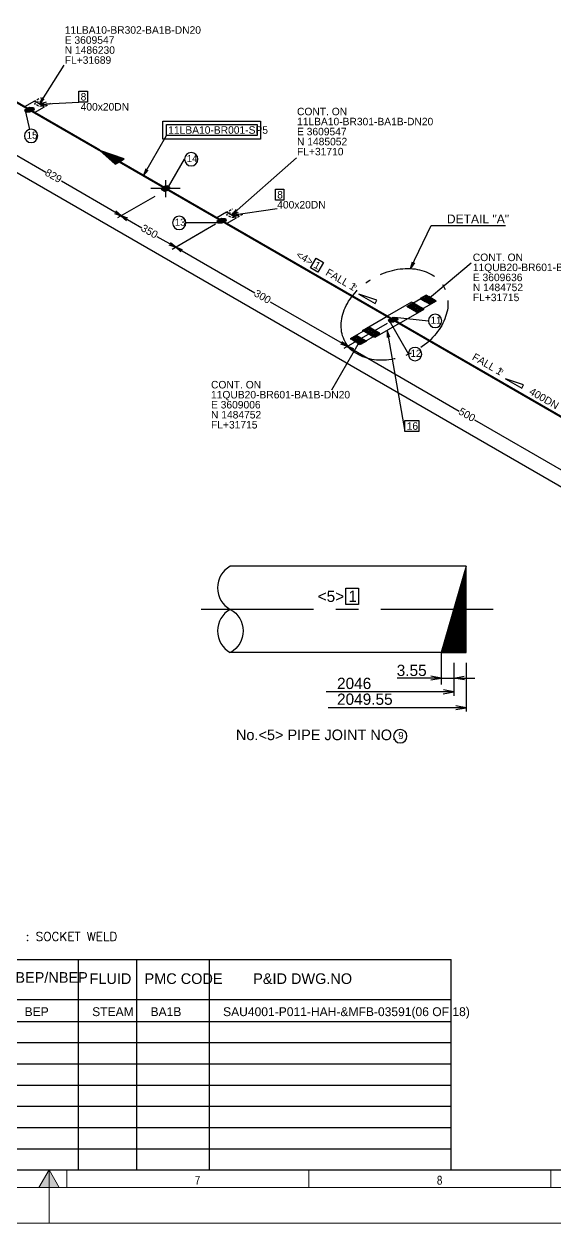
# Model space of a CAD drawing. Extents: x 0 to 846, y 0 to 594.
# Drawn here: x 413.4 to 563.2, y 0 to 339 of the extents above; entities that cross this region are included whole.
import ezdxf
from ezdxf.enums import TextEntityAlignment as Align

# ---------------------------------------------------------------- set-up
doc = ezdxf.new("R2010")
doc.units = 0
doc.header["$MEASUREMENT"] = 0
for name, pattern in [('CENTER', [50.8, 31.75, -6.35, 6.35, -6.35]), ('GT100', [1, 0.666667, -0.333333]), ('GTCHAIN', [24, 16, -3.2, 1.6, -3.2])]:
    doc.linetypes.add(name, pattern=pattern)
doc.layers.get('0').update_dxf_attribs({"linetype": 'CONTINUOUS'})
for name, color, linetype, lineweight in [('4', 4, 'CONTINUOUS', 9), ('G-ANNO-BRDR', 3, 'CONTINUOUS', 0), ('G-ANNO-TTLB', 7, 'CONTINUOUS', 0)]:
    doc.layers.add(name, color=color, linetype=linetype, lineweight=lineweight)
doc.layers.add('GT_1', color=7, linetype='CONTINUOUS')
doc.layers.add('title', color=7, linetype='CONTINUOUS')
doc.styles.add('HTX1', font='O8116901', dxfattribs={"width": 1.02})
doc.styles.add('Style-Arial', font='arial.ttf')
doc.styles.add('SW', font='romans.shx', dxfattribs={"bigfont": 'whgtxt.shx'})

# ---------------------------------------------------------------- blocks, each defined once
blk = doc.blocks.new('*U5')
at = {"layer": 'G-ANNO-TTLB', "color": 7, "lineweight": 13, "ltscale": 0.172512}
for q in [(0, -0.0075), (0, 0.0025)]:
    blk.add_line((0, 0.0075), q, dxfattribs=at)
at = {"layer": 'G-ANNO-TTLB', "color": 7, "lineweight": 13, "ltscale": 0.172512, "flags": 128}
blk.add_lwpolyline([(-0.00289, 0.0025), (0, 0.0075), (0.00289, 0.0025), (-0.00289, 0.0025)], dxfattribs=at)
at = {"layer": 'G-ANNO-TTLB', "color": 7, "lineweight": 13, "ltscale": 0.172512}
blk.add_solid([(-0.00289, 0.0025), (0, 0.0075), (0.00289, 0.0025)], dxfattribs=at)
blk = doc.blocks.new('*U6')
at = {"layer": 'G-ANNO-TTLB', "color": 7, "lineweight": 13, "ltscale": 0.172512}
for p, q in [((0, 0.0025), (0, -0.0025)), ((0.06841, 0.0025), (0.06841, -0.0025)), ((0.13683, 0.0025), (0.13683, -0.0025))]:
    blk.add_line(p, q, dxfattribs=at)
at = {"layer": 'G-ANNO-TTLB', "color": 7, "lineweight": 13, "char_height": 0.0025, "attachment_point": 4, "line_spacing_factor": 0.6, "style": 'Style-Arial', "bg_fill": 3, "box_fill_scale": 1.25, "bg_fill_color": 7, "bg_fill_transparency": 0}
for s, insert in [('\\H1x;\\W0.8;7', (0.03621, -0.00042)), ('\\H1x;\\W0.8;8', (0.10463, -0.00042))]:
    blk.add_mtext(s, dxfattribs=dict(at, insert=insert))
blk = doc.blocks.new('*U4')
at = {"layer": 'G-ANNO-TTLB', "color": 7, "lineweight": 13, "ltscale": 0.172512}
blk.add_blockref('*U5', (-0.005, -0.00024), dxfattribs=at)
blk.add_blockref('*U6', (0, 0.00476), dxfattribs=at)
blk = doc.blocks.new('A$C59A22E0D')
h = blk.add_hatch(color=256)
h.paths.add_polyline_path([(11.5, 67.29, 0.414214), (9.45, 67.29), (10.47, 66.26)])
h.paths.add_polyline_path([(9.45, 67.29, 0.198912), (9.02, 66.26, 0.198912), (9.45, 65.23), (10.47, 66.26)])
h.paths.add_polyline_path([(10.47, 66.26), (9.45, 65.23, 0.414214), (11.5, 65.23)])
h.paths.add_polyline_path([(11.93, 66.26, 0.198912), (11.5, 67.29), (10.47, 66.26), (11.5, 65.23, 0.198912)])
h = blk.add_hatch(color=256)
h.paths.add_polyline_path([(11.5, 67.29, 0.414214), (9.45, 67.29), (10.47, 66.26)])
h.paths.add_polyline_path([(9.45, 67.29, 0.198912), (9.02, 66.26, 0.198912), (9.45, 65.23), (10.47, 66.26)])
h.paths.add_polyline_path([(10.47, 66.26), (9.45, 65.23, 0.414214), (11.5, 65.23)])
h.paths.add_polyline_path([(11.93, 66.26, 0.198912), (11.5, 67.29), (10.47, 66.26), (11.5, 65.23, 0.198912)])
h = blk.add_hatch(color=256)
h.paths.add_polyline_path([(11.5, 67.29, 0.414214), (9.45, 67.29), (10.47, 66.26)])
h.paths.add_polyline_path([(9.45, 67.29, 0.198912), (9.02, 66.26, 0.198912), (9.45, 65.23), (10.47, 66.26)])
h.paths.add_polyline_path([(10.47, 66.26), (9.45, 65.23, 0.414214), (11.5, 65.23)])
h.paths.add_polyline_path([(11.93, 66.26, 0.198912), (11.5, 67.29), (10.47, 66.26), (11.5, 65.23, 0.198912)])
h = blk.add_hatch(color=256)
h.paths.add_polyline_path([(51.05, 67.29, 0.414214), (48.99, 67.29), (50.02, 66.26)])
h.paths.add_polyline_path([(48.99, 67.29, 0.198912), (48.57, 66.26, 0.198912), (48.99, 65.23), (50.02, 66.26)])
h.paths.add_polyline_path([(50.02, 66.26), (48.99, 65.23, 0.414214), (51.05, 65.23)])
h.paths.add_polyline_path([(51.48, 66.26, 0.198912), (51.05, 67.29), (50.02, 66.26), (51.05, 65.23, 0.198912)])
h = blk.add_hatch(color=256)
h.paths.add_polyline_path([(51.05, 67.29, 0.414214), (48.99, 67.29), (50.02, 66.26)])
h.paths.add_polyline_path([(48.99, 67.29, 0.198912), (48.57, 66.26, 0.198912), (48.99, 65.23), (50.02, 66.26)])
h.paths.add_polyline_path([(50.02, 66.26), (48.99, 65.23, 0.414214), (51.05, 65.23)])
h.paths.add_polyline_path([(51.48, 66.26, 0.198912), (51.05, 67.29), (50.02, 66.26), (51.05, 65.23, 0.198912)])
h = blk.add_hatch(color=256)
h.paths.add_polyline_path([(51.05, 67.29, 0.414214), (48.99, 67.29), (50.02, 66.26)])
h.paths.add_polyline_path([(48.99, 67.29, 0.198912), (48.57, 66.26, 0.198912), (48.99, 65.23), (50.02, 66.26)])
h.paths.add_polyline_path([(50.02, 66.26), (48.99, 65.23, 0.414214), (51.05, 65.23)])
h.paths.add_polyline_path([(51.48, 66.26, 0.198912), (51.05, 67.29), (50.02, 66.26), (51.05, 65.23, 0.198912)])
for p, q in [((8.05, 68.69), (12.9, 63.84)), ((12.9, 68.69), (8.05, 63.84)), ((8.05, 68.69), (12.9, 63.84)), ((12.9, 68.69), (8.05, 63.84)), ((8.05, 68.69), (12.9, 63.84)), ((12.9, 68.69), (8.05, 63.84)), ((164.92, 69.6), (201.83, 69.6)), ((164.92, 62.5), (164.92, 69.6)), ((164.92, 69.6), (201.83, 69.6)), ((164.92, 62.5), (164.92, 69.6)), ((164.92, 69.6), (201.83, 69.6)), ((164.92, 62.5), (164.92, 69.6)), ((165.75, 68.77), (201, 68.77)), ((165.75, 63.34), (165.75, 68.77)), ((165.75, 68.77), (201, 68.77)), ((165.75, 63.34), (165.75, 68.77)), ((165.75, 68.77), (201, 68.77)), ((165.75, 63.34), (165.75, 68.77)), ((201, 68.77), (201, 63.34)), ((201, 68.77), (201, 63.34)), ((201, 68.77), (201, 63.34)), ((201.83, 69.6), (201.83, 62.5)), ((201.83, 69.6), (201.83, 62.5)), ((201.83, 69.6), (201.83, 62.5)), ((246.73, 68.77), (276.43, 68.77)), ((246.73, 68.77), (276.43, 68.77)), ((246.73, 68.77), (276.43, 68.77)), ((359, 63.34), (359, 68.77)), ((359, 68.77), (364.43, 68.77)), ((359, 63.34), (359, 68.77)), ((359, 68.77), (364.43, 68.77)), ((359, 63.34), (359, 68.77)), ((359, 68.77), (364.43, 68.77)), ((364.43, 68.77), (364.43, 63.27)), ((364.43, 68.77), (364.43, 63.27)), ((364.43, 68.77), (364.43, 63.27)), ((164.92, 62.5), (201.83, 62.5)), ((201, 63.34), (165.75, 63.34)), ((201, 63.34), (165.75, 63.34)), ((201, 63.34), (165.75, 63.34)), ((276.43, 63.34), (246.73, 63.34)), ((276.43, 63.34), (246.73, 63.34)), ((276.43, 63.34), (246.73, 63.34)), ((364.43, 63.27), (359, 63.27)), ((364.43, 63.27), (359, 63.27)), ((364.43, 63.27), (359, 63.27))]:
    blk.add_line(p, q)
at = {"linetype": 'Continuous'}
for p, q in [((246.73, 68.77), (244.43, 66.05)), ((246.73, 68.77), (244.43, 66.05)), ((246.73, 68.77), (244.43, 66.05)), ((276.43, 68.77), (278.72, 66.05)), ((276.43, 68.77), (278.72, 66.05)), ((276.43, 68.77), (278.72, 66.05)), ((246.73, 63.34), (244.43, 66.05)), ((246.73, 63.34), (244.43, 66.05)), ((246.73, 63.34), (244.43, 66.05)), ((276.43, 63.34), (278.72, 66.05)), ((276.43, 63.34), (278.72, 66.05)), ((276.43, 63.34), (278.72, 66.05))]:
    blk.add_line(p, q, dxfattribs=at)
blk.add_circle((10.47, 66.26), 1.46)
blk.add_circle((10.47, 66.26), 1.46)
blk.add_circle((10.47, 66.26), 1.46)
at = {"layer": 'GT_1'}
for p, q in [((388.34, 67.98), (391.17, 69.65)), ((388.34, 67.65), (391.17, 69.65)), ((388.34, 67.98), (391.17, 69.65)), ((388.34, 67.65), (391.17, 69.65)), ((388.34, 67.98), (391.17, 69.65)), ((388.34, 67.65), (391.17, 69.65)), ((388.34, 67.98), (391.17, 69.32)), ((391.17, 69.32), (388.34, 66.98)), ((388.34, 67.98), (391.17, 69.32)), ((391.17, 69.32), (388.34, 66.98)), ((388.34, 67.98), (391.17, 69.32)), ((391.17, 69.32), (388.34, 66.98)), ((388.34, 66.32), (391.17, 68.65)), ((391.17, 68.65), (388.34, 67.65)), ((388.34, 66.32), (391.17, 68.65)), ((391.17, 68.65), (388.34, 67.65)), ((388.34, 66.32), (391.17, 68.65)), ((391.17, 68.65), (388.34, 67.65)), ((388.34, 65.32), (388.34, 67.98)), ((388.34, 66.98), (391.17, 67.98)), ((391.17, 67.98), (388.34, 65.65)), ((388.34, 65.32), (388.34, 67.98)), ((388.34, 66.98), (391.17, 67.98)), ((391.17, 67.98), (388.34, 65.65)), ((388.34, 65.32), (388.34, 67.98)), ((388.34, 66.98), (391.17, 67.98)), ((391.17, 67.98), (388.34, 65.65)), ((391.17, 69.65), (391.17, 64.32)), ((391.17, 69.65), (391.17, 64.32)), ((391.17, 69.65), (391.17, 64.32)), ((388.34, 64.99), (391.17, 67.32)), ((391.17, 67.32), (388.34, 66.32)), ((388.34, 64.99), (391.17, 67.32)), ((391.17, 67.32), (388.34, 66.32)), ((388.34, 64.99), (391.17, 67.32)), ((391.17, 67.32), (388.34, 66.32)), ((388.34, 65.65), (391.17, 66.65)), ((391.17, 66.65), (388.34, 64.32)), ((388.34, 65.65), (391.17, 66.65)), ((391.17, 66.65), (388.34, 64.32)), ((388.34, 65.65), (391.17, 66.65)), ((391.17, 66.65), (388.34, 64.32)), ((388.34, 63.65), (391.17, 65.99)), ((391.17, 65.99), (388.34, 64.99)), ((388.34, 63.65), (391.17, 65.99)), ((391.17, 65.99), (388.34, 64.99)), ((388.34, 63.65), (391.17, 65.99)), ((391.17, 65.99), (388.34, 64.99)), ((388.34, 62.66), (388.34, 65.32)), ((388.34, 64.32), (391.17, 65.32)), ((391.17, 65.32), (388.34, 62.99)), ((388.34, 62.66), (388.34, 65.32)), ((388.34, 64.32), (391.17, 65.32)), ((391.17, 65.32), (388.34, 62.99)), ((388.34, 62.66), (388.34, 65.32)), ((388.34, 64.32), (391.17, 65.32)), ((391.17, 65.32), (388.34, 62.99)), ((388.34, 62.99), (391.17, 64.65)), ((391.17, 64.65), (388.34, 63.65)), ((388.34, 62.99), (391.17, 64.65)), ((391.17, 64.65), (388.34, 63.65)), ((388.34, 62.99), (391.17, 64.65)), ((391.17, 64.65), (388.34, 63.65)), ((391.17, 64.32), (388.34, 62.66)), ((391.17, 64.32), (388.34, 62.66)), ((391.17, 64.32), (388.34, 62.66))]:
    blk.add_line(p, q, dxfattribs=at)
at = {"layer": 'title', "linetype": 'ByBlock', "style": 'SW'}
for s, height, p in [(': FIELD WELD', 2.4973, (17.37, 66.01)), (': FIELD WELD', 2.4973, (17.37, 66.01)), (': FIELD WELD', 2.4973, (17.37, 66.01)), (': SHOP WELD', 2.4973, (56.92, 66.01)), (': SHOP WELD', 2.4973, (56.92, 66.01)), (': SHOP WELD', 2.4973, (56.92, 66.01)), ('F.A', 3.33, (87.34, 66.01)), (': FIELD ADJUSTMENT BY ERECTOR', 2.4973, (97.54, 66.01)), ('**********-***', 2.4973, (168.91, 66.01)), ('**********-***', 2.4973, (168.91, 66.01)), ('**********-***', 2.4973, (168.91, 66.01)), (': PIPE SPOOL NO.', 2.4973, (204.7, 66.01)), (': PIPE SPOOL NO.', 2.4973, (204.7, 66.01)), (': PIPE SPOOL NO.', 2.4973, (204.7, 66.01)), ('************-**', 2.4973, (246.92, 65.61)), (': SUPPORT NO.', 2.4973, (282.42, 66.01)), (': SUPPORT NO.', 2.4973, (282.42, 66.01)), (': SUPPORT NO.', 2.4973, (282.42, 66.01)), ('<**>', 3.33, (315.2, 66.01)), ('<**>', 3.33, (315.2, 66.01)), ('<**>', 3.33, (315.2, 66.01)), (': PIECE NO.', 2.4973, (331.52, 66.01)), (': PIECE NO.', 2.4973, (331.52, 66.01)), (': PIECE NO.', 2.4973, (331.52, 66.01)), ('*', 3.33, (360.59, 66.01)), ('*', 3.33, (360.59, 66.01)), ('*', 3.33, (360.59, 66.01)), (': PT NO.', 2.497, (367.41, 66.01)), (': PT NO.', 2.497, (367.41, 66.01)), (': PT NO.', 2.497, (367.41, 66.01)), (': SOCKET WELD', 2.4973, (393.93, 66.01)), (': SOCKET WELD', 2.4973, (393.93, 66.01)), (': SOCKET WELD', 2.4973, (393.93, 66.01))]:
    blk.add_text(s, height=height, dxfattribs=at).set_placement(p, align=Align.MIDDLE_LEFT)

msp = doc.modelspace()

# ---------------------------------------------------------------- hatches: boundary and pattern name
at = {"linetype": 'Continuous'}
h = msp.add_hatch(dxfattribs=at)
h.set_pattern_fill('ANSI31', color=256, scale=0.75)
h.set_pattern_definition([(45, (281.63405, 33.73362), (-0.06629126, 0.06629126), [])])
h.paths.add_polyline_path([(538.44, 173.5), (534.91, 173.5), (531.38, 161.31), (538.44, 161.31)])
h.paths.add_polyline_path([(538.44, 185.69), (534.91, 173.5), (538.44, 173.5)])

# ---------------------------------------------------------------- linework, layer by layer
for p, q in [((528.55, 281.99), (549.53, 281.99)), ((531.38, 161.31), (531.38, 152.23)), ((534.91, 158.36), (534.91, 149.06)), ((538.44, 158.36), (538.44, 144.59)), ((531.38, 154.07), (518.91, 154.07)), ((531.38, 154.07), (540.89, 154.07)), ((534.91, 150.16), (498.87, 150.16)), ((538.44, 145.69), (499.41, 145.69))]:
    msp.add_line(p, q, dxfattribs=at)
at = {"color": 3, "linetype": 'Continuous'}
for p, q in [((538.44, 185.69), (471.75, 185.69)), ((538.44, 185.69), (531.38, 161.31)), ((538.44, 161.31), (538.44, 185.69)), ((531.38, 161.31), (471.75, 161.31)), ((531.38, 161.31), (538.44, 161.31))]:
    msp.add_line(p, q, dxfattribs=at)
at = {"color": 1, "linetype": 'CENTER'}
msp.add_line((546.06, 173.5), (463.51, 173.5), dxfattribs=at)
at = {"color": 3, "linetype": 'Continuous', "flags": 128}
msp.add_lwpolyline([(471.75, 185.69, 0.596571), (471.75, 173.5, -0.596571), (471.75, 161.31, -1.676246)], format="xyb", dxfattribs=at)
at = {"color": 3, "linetype": 'Continuous'}
msp.add_arc((475.04, 167.4), 6.93, 118.3618, 241.6382, dxfattribs=at)
at = {"color": 6, "linetype": 'GTCHAIN'}
msp.add_ellipse((518.17, 256.91), major_axis=(-13.95, -7.74), ratio=0.745803, dxfattribs=at)
at = {"layer": 'G-ANNO-BRDR', "color": 3, "lineweight": 13, "ltscale": 0.172512, "flags": 128}
msp.add_lwpolyline([(0, 594), (841, 594), (841, 0), (0, 0)], close=True, dxfattribs=at)
at = {"layer": 'G-ANNO-TTLB', "color": 7, "lineweight": 13, "ltscale": 0.172512, "flags": 128}
for points in [[(15, 584), (836, 584), (836, 10), (15, 10)], [(831, 15), (20, 15), (20, 579), (831, 579)]]:
    msp.add_lwpolyline(points, close=True, dxfattribs=at)
at = {"layer": 'GT_1'}
for p, q in [((417.8, 316.37), (424.77, 327.39)), ((417.8, 316.37), (428.94, 316.87)), ((472.1, 284.97), (490.44, 301.17)), ((472.1, 284.97), (485, 286.84))]:
    msp.add_line(p, q, dxfattribs=at)
at = {"layer": 'GT_1', "flags": 128}
for points in [[(20, 15), (831, 15), (831, 15), (660, 15), (660, 579), (20, 579), (20, 15)], [(611.12, 181.54), (338.6, 338.97)], [(428.94, 319.97), (431.34, 319.97), (431.34, 316.87), (428.94, 316.87), (428.94, 319.97)], [(415, 314.77), (416.4, 313.97), (419.2, 315.57), (416.4, 317.17), (413.6, 315.57), (415, 314.77)], [(415, 315.47), (416.1, 315.37), (416.3, 314.77), (415, 314.07), (413.9, 314.17), (413.7, 314.77), (415, 315.47)], [(414.81, 315.37), (416.1, 315.37)], [(418.52, 318.22), (417.8, 316.37), (419.15, 317.88)], [(419.72, 316.86), (417.8, 316.37), (419.81, 316.14)], [(413.7, 314.77), (416.3, 314.77)], [(413.77, 314.57), (415.93, 314.57)], [(413.83, 314.37), (415.56, 314.37)], [(413.9, 314.17), (415.19, 314.17)], [(413.9, 314.17), (415.03, 309.21)], [(414.07, 314.97), (416.23, 314.97)], [(414.44, 315.17), (416.17, 315.17)], [(452.7, 311.57), (480.3, 311.57), (480.3, 306.47), (452.7, 306.47), (452.7, 311.57)], [(453.7, 310.57), (479.3, 310.57), (479.3, 307.47), (453.7, 307.47), (453.7, 310.57)], [(402, 307.27), (419.6, 297.07)], [(447.2, 296.17), (453.7, 307.47)], [(440.4, 300.07), (441.7, 300.87), (434.9, 303.27), (439.2, 299.37), (441.6, 300.77), (435.4, 302.97), (439.3, 299.47), (441.4, 300.67), (436, 302.67), (439.5, 299.57), (441.2, 300.57), (436.5, 302.27), (439.7, 299.67), (441.1, 300.47), (437, 302.07), (439.8, 299.77), (440.9, 300.37), (437.6, 301.67), (440, 299.87), (440.7, 300.27), (438, 301.47), (440.2, 299.97), (440.6, 300.17), (438.6, 301.07), (440.3, 300.07), (440.4, 300.07), (434.9, 303.27)], [(454.3, 292.97), (458.8, 300.77)], [(447.9, 298.07), (447.2, 296.17), (448.5, 297.67)], [(440.9, 284.77), (424, 294.57)], [(457.6, 292.47), (449.3, 292.47)], [(454.7, 292.77), (453.9, 293.27), (452.7, 292.97), (452.2, 292.27), (453.1, 291.77), (454.3, 292.07), (454.7, 292.77)], [(452.27, 292.37), (454.47, 292.37)], [(452.38, 292.17), (454.36, 292.17)], [(452.41, 292.57), (454.59, 292.57)], [(452.56, 292.77), (454.7, 292.77)], [(452.7, 292.97), (454.38, 292.97)], [(452.74, 291.97), (453.9, 291.97)], [(453.5, 290.07), (453.5, 294.87)], [(453.5, 293.17), (454.06, 293.17)], [(484.5, 292.27), (486.9, 292.27), (486.9, 289.17), (484.5, 289.17), (484.5, 292.27)], [(450.4, 290.27), (439.9, 284.17)], [(450.4, 290.27), (439.9, 284.17)], [(465.8, 285.37), (455.3, 291.47)], [(439, 285.47), (440.9, 284.77), (439.4, 286.07)], [(442.8, 284.07), (440.9, 284.77), (442.4, 283.47)], [(440.9, 284.77), (446.7, 281.37)], [(469.3, 283.37), (470.7, 282.57), (473.5, 284.17), (470.7, 285.77), (467.9, 284.17), (469.3, 283.37)], [(473.36, 286.55), (472.1, 284.97), (473.82, 285.94)], [(473.97, 285.63), (472.1, 284.97), (474.12, 284.92)], [(467.6, 282.37), (455.3, 275.27)], [(468.2, 282.77), (459.2, 282.77)], [(469.3, 284.07), (470.4, 283.97), (470.6, 283.37), (469.3, 282.67), (468.2, 282.77), (468, 283.37), (469.3, 284.07)], [(468, 283.37), (470.6, 283.37)], [(468.07, 283.17), (470.23, 283.17)], [(468.13, 282.97), (469.86, 282.97)], [(468.2, 282.77), (469.49, 282.77)], [(468.37, 283.57), (470.53, 283.57)], [(468.74, 283.77), (470.47, 283.77)], [(469.11, 283.97), (470.4, 283.97)], [(522.66, 269.86), (528.55, 281.99)], [(456.3, 275.87), (451.1, 278.87)], [(465.8, 281.37), (455.3, 275.27)], [(454.4, 276.57), (456.3, 275.87), (454.8, 277.17)], [(458.2, 275.17), (456.3, 275.87), (457.8, 274.57)], [(456.3, 275.87), (478.7, 262.97)], [(495.98, 272.76), (498.06, 271.56), (496.51, 268.88), (494.43, 270.08), (495.98, 272.76)], [(523.8, 271.52), (522.66, 269.86), (523.26, 271.79)], [(526.8, 260.57), (539.8, 271.47)], [(514.3, 257.37), (499.4, 265.97)], [(514.3, 257.37), (499.4, 265.97)], [(514.3, 257.37), (503.8, 263.47)], [(514.3, 257.37), (503.8, 263.47)], [(508.08, 262.59), (512.68, 259.99), (513.18, 260.89), (508.08, 262.59)], [(521.7, 259.17), (527.2, 262.37)], [(526.8, 260.57), (528.2, 259.77), (529.9, 260.77), (527.1, 262.37), (525.4, 261.37), (526.8, 260.57)], [(528.2, 259.77), (525.4, 261.37)], [(528.2, 259.77), (529.7, 260.87), (527.6, 260.07), (529, 261.27), (526.9, 260.47), (528.3, 261.67), (526.2, 260.87), (527.6, 262.07), (525.6, 261.27), (527.3, 262.27), (525.9, 261.07), (528, 261.87), (526.6, 260.67), (528.7, 261.47), (527.3, 260.27), (529.4, 261.07), (528, 259.87), (529.9, 260.77)], [(528.1, 262.07), (526.8, 260.57), (528.5, 261.57)], [(504.8, 247.87), (483.1, 260.37)], [(517.8, 255.37), (519.5, 254.37), (526.5, 258.37), (523, 260.37), (516.1, 256.37), (517.8, 255.37)], [(524.7, 259.37), (526.1, 258.57), (524.4, 257.57), (521.6, 259.17), (523.3, 260.17), (524.7, 259.37)], [(526.1, 258.57), (524.1, 257.67), (525.5, 258.87), (523.5, 258.07), (524.8, 259.27), (522.8, 258.47), (524.1, 259.67), (522.1, 258.87), (523.5, 260.07), (521.7, 259.07), (523.8, 259.87), (522.4, 258.67), (524.5, 259.47), (523.1, 258.27), (525.2, 259.07), (523.8, 257.87), (525.9, 258.67), (524.4, 257.57)], [(526.1, 258.57), (523.3, 260.17)], [(524.4, 257.57), (530, 260.77)], [(516.1, 254.37), (503.8, 247.27)], [(517.8, 255.37), (519.5, 254.37), (512.6, 250.37), (509.1, 252.37), (516.1, 256.37), (517.8, 255.37)], [(517.77, 256.09), (518.87, 255.99), (519.07, 255.39), (517.77, 254.69), (516.67, 254.79), (516.47, 255.39), (517.77, 256.09)], [(516.47, 255.39), (519.07, 255.39)], [(516.53, 255.19), (518.7, 255.19)], [(516.6, 255.17), (522.07, 245.69)], [(516.6, 254.99), (518.32, 254.99)], [(516.67, 254.79), (517.95, 254.79)], [(516.84, 255.59), (519, 255.59)], [(517.21, 255.79), (518.93, 255.79)], [(517.58, 255.99), (518.87, 255.99)], [(518.2, 256.07), (527.74, 255.06)], [(511.2, 253.17), (505.6, 249.97)], [(508.8, 250.17), (510.2, 249.37), (508.5, 248.37), (505.7, 249.97), (507.4, 250.97), (508.8, 250.17)], [(510.2, 249.37), (508.2, 248.47), (509.6, 249.67), (507.6, 248.87), (508.9, 250.07), (506.9, 249.27), (508.2, 250.47), (506.2, 249.67), (507.6, 250.87), (505.8, 249.87), (507.9, 250.67), (506.5, 249.47), (508.6, 250.27), (507.2, 249.07), (509.3, 249.87), (507.9, 248.67), (510, 249.47), (508.5, 248.37)], [(510.2, 249.37), (507.4, 250.97)], [(513.9, 251.57), (508.4, 248.37)], [(510.9, 251.37), (512.3, 250.57), (514, 251.57), (511.2, 253.17), (509.5, 252.17), (510.9, 251.37)], [(512.3, 250.57), (509.5, 252.17)], [(512.3, 250.57), (513.8, 251.67), (511.7, 250.87), (513.1, 252.07), (511, 251.27), (512.4, 252.47), (510.3, 251.67), (511.7, 252.87), (509.7, 252.07), (511.4, 253.07), (510, 251.87), (512.1, 252.67), (510.7, 251.47), (512.8, 252.27), (511.4, 251.07), (513.5, 251.87), (512.1, 250.67), (514, 251.57)], [(516.8, 250.47), (516.1, 252.37), (516.1, 250.37)], [(516.1, 252.37), (521.1, 223.77)], [(508.8, 250.17), (500.3, 235.47)], [(502.9, 248.57), (504.8, 247.87), (503.3, 249.17)], [(506.68, 247.18), (504.78, 247.88), (506.28, 246.58)], [(504.8, 247.87), (536.45, 229.54)], [(508.1, 248.27), (508.8, 250.17), (507.5, 248.67)], [(549.5, 238.67), (554.1, 236.07), (554.6, 236.97), (549.5, 238.67)], [(521.1, 226.87), (525, 226.87), (525, 223.77), (521.1, 223.77), (521.1, 226.87)], [(566.05, 212.49), (540.85, 227.04)], [(504.39, 179.51), (507.99, 179.51), (507.99, 174.86), (504.39, 174.86), (504.39, 179.51)], [(528.38, 153.57), (531.38, 154.07), (528.46, 154.65)], [(537.91, 153.57), (534.91, 154.07), (537.83, 154.65)], [(531.91, 149.66), (534.91, 150.16), (531.99, 150.74)], [(535.45, 145.19), (538.44, 145.69), (535.52, 146.27)], [(20, 74.52), (534.18, 74.52)], [(20, 63.15), (534.18, 63.15)], [(20, 63.15), (534.18, 63.15)], [(20, 63.15), (534.18, 63.15)], [(20, 57), (534.18, 57)], [(20, 51), (534.18, 51)], [(20, 45), (534.18, 45)], [(20, 39), (534.18, 39)], [(20, 33), (534.18, 33)], [(20, 27), (534.18, 27)], [(20, 21), (534.18, 21)]]:
    msp.add_lwpolyline(points, dxfattribs=at)
at = {"layer": 'GT_1', "const_width": 0.6, "flags": 128}
for points in [[(415, 314.77), (381.4, 334.17)], [(434.9, 303.27), (415, 314.77)], [(453.9, 292.27), (440.4, 300.07)], [(469.3, 283.37), (453.9, 292.27)], [(517.8, 255.37), (469.3, 283.37)], [(578.2, 220.47), (517.8, 255.37)]]:
    msp.add_lwpolyline(points, dxfattribs=at)
at = {"layer": 'GT_1', "linetype": 'GT100', "flags": 128}
for points in [[(420.9, 316.57), (419.2, 315.57), (416.4, 317.17), (418.1, 318.17)], [(419.1, 316.37), (418.9, 315.77), (417.8, 315.67), (416.5, 316.37), (416.7, 316.97), (417.8, 317.07), (419.1, 316.37)], [(475.2, 285.17), (473.5, 284.17), (470.7, 285.77), (472.4, 286.77)], [(473.4, 284.97), (473.2, 284.37), (472.1, 284.27), (470.8, 284.97), (471, 285.57), (472.1, 285.67), (473.4, 284.97)]]:
    msp.add_lwpolyline(points, dxfattribs=at)
at = {"layer": 'GT_1', "flags": 128}
for points in [[(417.34, 307.37, 1), (413.55, 307.37, 1), (417.34, 307.37)], [(462.58, 300.77, 1), (458.8, 300.77, 1), (462.58, 300.77)], [(455.42, 282.77, 1), (459.2, 282.77, 1), (455.42, 282.77)], [(527.74, 255.06, 1), (531.53, 255.06, 1), (527.74, 255.06)], [(525.85, 245.69, 1), (522.07, 245.69, 1), (525.85, 245.69)], [(517.89, 137.63, 1), (521.68, 137.63, 1), (517.89, 137.63)]]:
    msp.add_lwpolyline(points, format="xyb", dxfattribs=at)

# ---------------------------------------------------------------- block references
at = {"layer": '4'}
msp.add_blockref('A$C59A22E0D', (20, 15), dxfattribs=at)

# ---------------------------------------------------------------- texts
at = {"layer": 'GT_1', "style": 'HTX1', "width": 1.02}
for s, height, p in [('11LBA10-BR302-BA1B-DN20', 2.125, (424.95, 336.25)), ('E 3609547', 2.125, (424.95, 333.41)), ('N 1486230', 2.125, (424.95, 330.58)), ('FL+31689', 2.125, (424.95, 327.75)), ('8', 2.12, (429.44, 317.37)), ('400x20DN', 2.125, (429.44, 314.53)), ('CONT. ON', 2.125, (490.6, 313.2)), ('11LBA10-BR301-BA1B-DN20', 2.125, (490.6, 310.36)), ('15', 2, (414.19, 306.57)), ('11LBA10-BR001-SP5', 2.125, (454.2, 307.97)), ('E 3609547', 2.125, (490.6, 307.53)), ('N 1485052', 2.125, (490.6, 304.7)), ('14', 2, (459.43, 299.97)), ('FL+31710', 2.125, (490.6, 301.86)), ('8', 2.12, (485, 289.67)), ('400x20DN', 2.125, (485, 286.84)), ('13', 2, (456.05, 281.97)), ('CONT. ON', 2.125, (540.3, 271.97)), ('11QUB20-BR601-BA1B-DN20', 2.125, (540.3, 269.14)), ('E 3609636', 2.125, (540.3, 266.3)), ('N 1484752', 2.125, (540.3, 263.47)), ('FL+31715', 2.125, (540.3, 260.64)), ('11', 2, (528.38, 254.26)), ('12', 2, (522.7, 244.89)), ('CONT. ON', 2.125, (466.29, 235.97)), ('11QUB20-BR601-BA1B-DN20', 2.125, (466.29, 233.14)), ('E 3609006', 2.125, (466.29, 230.3)), ('N 1484752', 2.125, (466.29, 227.47)), ('FL+31715', 2.125, (466.29, 224.64)), ('16', 2.125, (521.6, 224.27)), ('<5>', 3.188, (496.44, 175.61)), ('1', 3.19, (505.11, 175.61)), ('3.55', 3.188, (518.78, 154.66)), ('2046', 3.188, (501.91, 150.98)), ('2049.55', 3.188, (501.91, 146.51)), ('9', 2, (519.21, 136.83)), ('BEP/NBEP', 3, (410.99, 67.94)), ('FLUID', 3, (431.95, 67.59)), ('PMC CODE', 3, (447.5, 67.59)), ('P&ID DWG.NO', 3, (478.21, 67.59)), ('STEAM', 2.5, (432.7, 58.5)), ('SAU4001-P011-HAH-&MFB-03591(06 OF 18)', 2.5, (469.7, 58.5)), ('BEP', 2.5, (413.6, 58.5)), ('BA1B', 2.5, (449.2, 58.5))]:
    msp.add_text(s, height=height, dxfattribs=at).set_placement(p)
for s, height, rotation, p in [('829', 2.125, -30, (419.14, 296.38)), ('350', 2.125, -30, (446.29, 280.68)), ('<4>', 2.125, 330, (490.09, 273.16)), ('1', 2.12, 330, (495.1, 270.27)), ('FALL 1', 2.125, -30, (498.47, 268.14)), ('o', 1.06, -30, (506.51, 264.73)), ('300', 2.125, -30, (478.24, 262.23)), ('FALL 1', 2.125, -30, (539.89, 244.23)), ('o', 1.06, -30, (547.93, 240.81)), ('400DN', 2.125, 330, (556.01, 234.48)), ('500', 2.125, -30, (536.03, 228.85))]:
    msp.add_text(s, height=height, rotation=rotation, dxfattribs=at).set_placement(p)
at = {"layer": 'GT_1', "color": 2, "style": 'HTX1', "width": 1.02}
for s, height, p in [('DETAIL "A"', 2.5, (532.96, 282.64)), ('No.<5> PIPE JOINT NO.', 3, (473.34, 136.52))]:
    msp.add_text(s, height=height, dxfattribs=at).set_placement(p)

# ---------------------------------------------------------------- next in the draw order: block references
at = {"layer": 'G-ANNO-TTLB', "color": 7, "lineweight": 13, "ltscale": 0.172512, "xscale": 999.9999989091542, "yscale": 999.9999989091542, "zscale": 999.9999989091542}
msp.add_blockref('*U4', (425.5, 7.74), dxfattribs=at)

# ---------------------------------------------------------------- next in the draw order: linework, layer by layer
at = {"layer": 'GT_1', "flags": 128}
for points in [[(428.85, 15), (428.85, 74.52)], [(428.85, 15), (428.85, 74.52)], [(445.33, 15), (445.33, 74.52)], [(445.33, 15), (445.33, 74.52)], [(465.83, 15), (465.83, 74.52)], [(534.18, 15), (534.18, 74.52)]]:
    msp.add_lwpolyline(points, dxfattribs=at)

doc.saveas('drawing.dxf')
